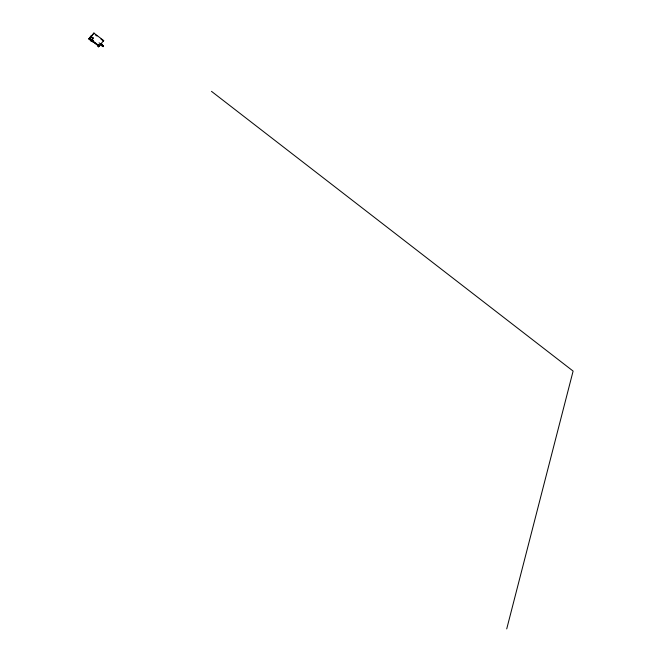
<?xml version="1.0" encoding="UTF-8"?>
<svg xmlns="http://www.w3.org/2000/svg" width="662" height="662" viewBox="0 0 662 662"><rect width="100%" height="100%" fill="white"/><g stroke="black" fill="none" stroke-linecap="round" stroke-linejoin="round"><path stroke-width="0.99" d="M506.72 628.9L573.11 371.084L211.484 91.348M91.033 35.955L89.279 38.437L91.513 40.15L93.003 37.982L90.868 36.352L89.147 38.644L99.027 46.133M92.15 39.182L92.895 37.899L91.373 40.258M92.258 39.273L93.003 37.982M93.268 41.334L92.846 41.83L91.083 40.936L88.89 38.901L91.331 40.432M89.089 38.719L91.488 40.349M93.648 33.53L93.938 33.1L103.694 40.581L103.396 41.003M93.723 33.539L93.971 33.183L89.469 38.371M99.234 45.835L89.387 38.28L90.289 38.917M91.083 40.936L91.728 40.068L90.975 40.854M92.846 41.83C95.543 40.498 89.105 37.999 93.565 40.903M99.068 42.807L103.388 46.175L101.269 43.411M98.82 46.332L97.736 45.504L98.141 44.917L98.472 44.528L99.557 45.364L98.423 46.779L97.786 45.421M97.736 45.504L98.472 44.528M98.373 46.737L98.084 44.991M103.611 40.572L103.371 40.928L100.963 39.075M103.446 46.1L100.748 43.982L100.343 44.569L103.057 46.638L103.471 46.059M103.057 46.638L100.401 44.486M98.423 46.779L103.694 40.581M88.89 38.901L93.938 33.1M95.27 34.78L96.942 35.996M90.727 36.302L92.978 38.024M100.483 44.371L103.198 46.448M98.415 44.611L99.474 45.479M99.093 45.943L98.034 45.074L98.613 46.381M97.926 45.231L99.01 46.067M92.961 41.681L98.878 46.257M102.138 45.066L103.14 46.53M97.844 45.347L98.423 46.654"/></g></svg>
